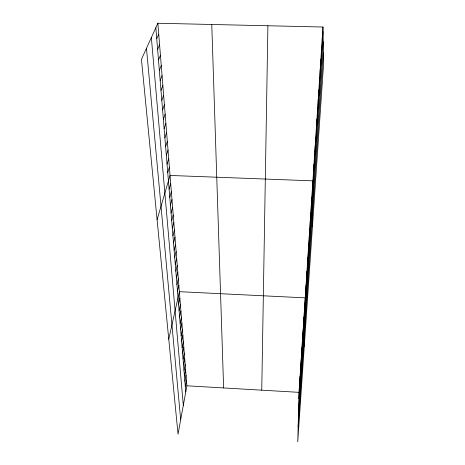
<?xml version="1.0" encoding="UTF-8"?>
<svg xmlns="http://www.w3.org/2000/svg" width="465" height="465" viewBox="0 0 465 465"><rect width="100%" height="100%" fill="white"/><g stroke="black" fill="none" stroke-linecap="round" stroke-linejoin="round"><path stroke-width="0.7" d="M316.938 124.324L316.944 119.023M316.322 133.693L316.334 128.328M315.718 142.889L315.735 137.471M314.538 160.803L314.567 155.275M315.119 151.927L315.148 146.452M313.398 178.095L313.439 172.469M313.962 169.527L314.003 163.947M312.486 226.228L312.893 180.85L170.051 175.45L157.094 219.672M311.759 202.943L311.823 197.183M312.294 194.8L312.352 189.086M310.713 218.817L310.783 212.987M311.23 210.947L311.3 205.152M309.208 241.666L309.295 235.738M309.702 234.174L309.783 228.274M310.202 226.56L310.277 220.695M307.772 263.428L307.871 257.418M308.243 256.291L308.336 250.304M308.719 249.037L308.812 243.079M261.749 390.17L267.904 25.761M306.406 284.179L306.516 278.105M306.853 277.373L306.958 271.316M307.307 270.456L307.412 264.422M304.267 346.489L305.22 297.862L179.356 291.671L168.76 339.183M305.528 297.49L305.645 291.375M305.964 290.887L306.075 284.789M303.401 329.795L303.529 323.599M303.814 323.495L303.941 317.31M304.238 317.095L304.36 310.928M304.662 310.597L304.784 304.441M301.797 354.08L301.942 347.843M302.186 348.146L302.331 341.915M302.587 342.118L302.727 335.899M302.988 336.003L303.122 329.795M299.925 382.509L300.076 376.243M300.285 376.987L300.442 370.721M300.657 371.384L300.809 365.124M301.029 365.699L301.18 359.445M301.413 359.933L301.558 353.691M322.977 27.022L299.024 392.344L297.757 441.75L323.559 64.17L322.977 27.022L157.868 23.25L141.441 59.357L178.037 434.188L186.889 385.799L157.868 23.25M299.21 393.326L299.367 387.049M299.565 387.955L299.722 381.684M298.861 398.621L323.053 31.608M298.513 412.31L323.21 41.74M298.135 426.963L323.384 52.789M185.332 386.671L186.471 380.515M184.89 381.312L186.041 375.168M184.442 375.883L185.605 369.739M183.995 370.373L185.163 364.235M183.536 364.787L184.721 358.654M183.065 359.12L184.268 352.999M182.594 353.371L183.809 347.256M182.117 347.541L183.338 341.438M181.629 341.63L182.867 335.532M181.135 335.625L182.39 329.54M180.635 329.534L181.902 323.46M180.129 323.349L181.408 317.287M179.612 317.078L180.908 311.027M179.089 310.707L180.397 304.674M178.56 304.238L179.879 298.222M177.485 291.2L178.839 285.219M176.944 284.632L178.316 278.669M176.398 277.965L177.781 272.019M175.84 271.194L177.241 265.271M175.276 264.318L176.694 258.418M174.706 257.331L176.136 251.46M174.119 250.24L175.572 244.392M173.526 243.032L174.997 237.214M172.928 235.709L174.41 229.919M172.317 228.269L173.817 222.508M171.695 220.712L173.218 214.981M171.062 213.022L172.602 207.332M170.423 205.216L171.98 199.561M169.772 197.27L171.347 191.656M169.103 189.197L170.707 183.623M167.743 172.631L169.388 167.144M167.045 164.139L168.714 158.699M166.336 155.496L168.022 150.102M165.616 146.702L167.324 141.36M164.877 137.75L166.609 132.461M164.128 128.636L165.889 123.411M163.366 119.366L165.151 114.198M162.593 109.92L164.395 104.817M161.803 100.306L163.633 95.267M160.995 90.512L162.855 85.543M160.175 80.532L162.064 75.644M159.344 70.366L161.256 65.553M158.489 60.008L160.431 55.277M157.623 49.453L159.594 44.803M156.74 38.688L158.739 34.131M186.889 385.799L299.024 392.344M146.469 48.308L180.682 419.709M151.352 37.566L183.309 405.364M155.839 27.714L185.768 391.954M211.767 24.482L223.624 387.944M322.257 38.043L322.321 42.722M321.548 48.848L321.6 53.62M320.856 59.444L320.897 64.304M320.17 69.843L320.205 74.789M319.502 80.05L319.531 85.072M318.845 90.065L318.862 95.162M318.2 99.894L318.211 105.061M317.566 109.542L317.572 114.779"/></g></svg>
